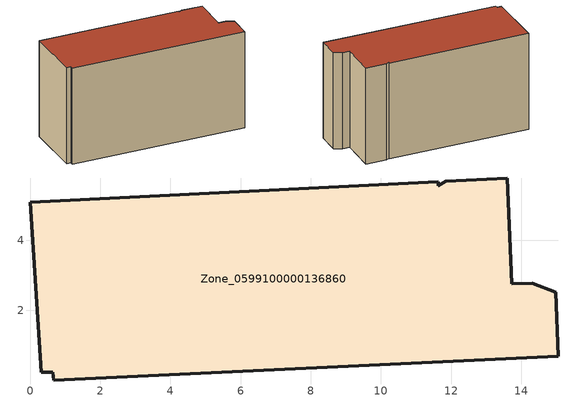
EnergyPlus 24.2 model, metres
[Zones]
Zone_0599100000136860
 floor ground (C_G): 14.32,2.78 14.99,2.52 15.06,0.69 0.68,0.02 0.65,0.24 0.32,0.24 0,5.08 11.63,5.67 11.63,5.55 11.84,5.68 13.61,5.78 13.73,2.75 z0
 wall outside (C_F): 11.63,5.67 0,5.08 0.32,0.24 0.65,0.24 0.68,0.02 15.06,0.69 14.99,2.52 14.32,2.78 13.73,2.75 13.61,5.78 11.84,5.68 11.63,5.55 11.63,5.67 z0:8.27
 roof outside (C_R): 14.99,2.52 14.32,2.78 13.73,2.75 13.61,5.78 11.84,5.68 11.63,5.55 11.63,5.67 0,5.08 0.32,0.24 0.65,0.24 0.68,0.02 15.06,0.69 z8.27
[BUILDING]
Pand.0599100000136860: North Axis=0; Terrain=City; Loads Convergence Tolerance Value=0.04; Temperature Convergence Tolerance Value=0.4; Solar Distribution=FullExterior; Maximum Number of Warmup Days=25; Minimum Number of Warmup Days=1
[Site:Location]
Rotterdam.The.Hague.AP_ZH_NLD Design_Conditions: Latitude=51.96; Longitude=4.45; Time Zone=1; Elevation=-4.5
[SITE:GROUNDTEMPERATURE:BUILDINGSURFACE]
18, 18, 18, 18, 18, 18, 18, 18, 18, 18, 18, 18
[MATERIAL] Thermal Absorptance=0.9; Solar Absorptance=0.7; Visible Absorptance=0.7
Name | Roughness | Thickness | Conductivity | Density | Specific Heat
G.TC.1946-1964 | MediumSmooth | 0.15 | 1 | 540 | 1210
F.TC.1946-1964 | Rough | 0.3 | 0.857143 | 1920 | 840
R.TC.1946-1964 | MediumRough | 0.2 | 0.235294 | 1500 | 1000
[CONSTRUCTION]
C_G: G.TC.1946-1964
C_F: F.TC.1946-1964
C_R: R.TC.1946-1964
[ZONE]
Zone_0599100000136860: Type=1; Multiplier=1; Ceiling Height=Autocalculate; Volume=Autocalculate; Floor Area=autocalculate; Part of Total Floor Area=Yes
[ZONEINFILTRATION:DESIGNFLOWRATE]
Infil_Zone_0599100000136860: Zone or ZoneList or Space or SpaceList=Zone_0599100000136860; Schedule=AlwaysOn; Design Flow Rate Calculation Method=Flow/Area; Flow Rate per Floor Area=0.003; Constant Term Coefficient=1; Temperature Term Coefficient=0; Velocity Term Coefficient=0; Velocity Squared Term Coefficient=0
[HVACTEMPLATE:ZONE:IDEALLOADSAIRSYSTEM]
Zone_0599100000136860: Maximum Heating Supply Air Temperature=50; Minimum Cooling Supply Air Temperature=13; Maximum Heating Supply Air Humidity Ratio=0.0156; Minimum Cooling Supply Air Humidity Ratio=0.0077; Heating Limit=NoLimit; Cooling Limit=NoLimit; Dehumidification Control Type=ConstantSensibleHeatRatio; Cooling Sensible Heat Ratio=0.7; Dehumidification Setpoint=60; Humidification Control Type=None; Humidification Setpoint=30; Outdoor Air Method=None; Outdoor Air Flow Rate per Person=0.00944; Outdoor Air Flow Rate per Zone Floor Area=0; Outdoor Air Flow Rate per Zone=0; Demand Controlled Ventilation Type=None; Outdoor Air Economizer Type=NoEconomizer; Heat Recovery Type=None; Sensible Heat Recovery Effectiveness=0.7; Latent Heat Recovery Effectiveness=0.65
[ZONECONTROL:THERMOSTAT]
ThermostatControl_Zone_0599100000136860: Zone or ZoneList=Zone_0599100000136860; Control Type Schedule=DualSetpointControlType; Control 1=Thermostat_Zone_0599100000136860; Temperature Difference Between Cutout And Setpoint=0
[THERMOSTATSETPOINT:DUALSETPOINT]
Thermostat_Zone_0599100000136860: Heating Setpoint Temperature Schedule=HeatingSetpoint_Zone_0599100000136860; Cooling Setpoint Temperature Schedule=CoolingSetpoint_Zone_0599100000136860
[SCHEDULE:COMPACT]
HeatingSetpoint_Zone_0599100000136860: Through: 12/31, For: AllDays, Until: 24:00, 21
CoolingSetpoint_Zone_0599100000136860: Through: 12/31, For: AllDays, Until: 24:00, 24
DualSetpointControlType: Through: 12/31, For: AllDays, Until: 24:00, 4
AlwaysOn: Through: 12/31, For: AllDays, Until: 24:00, 1
